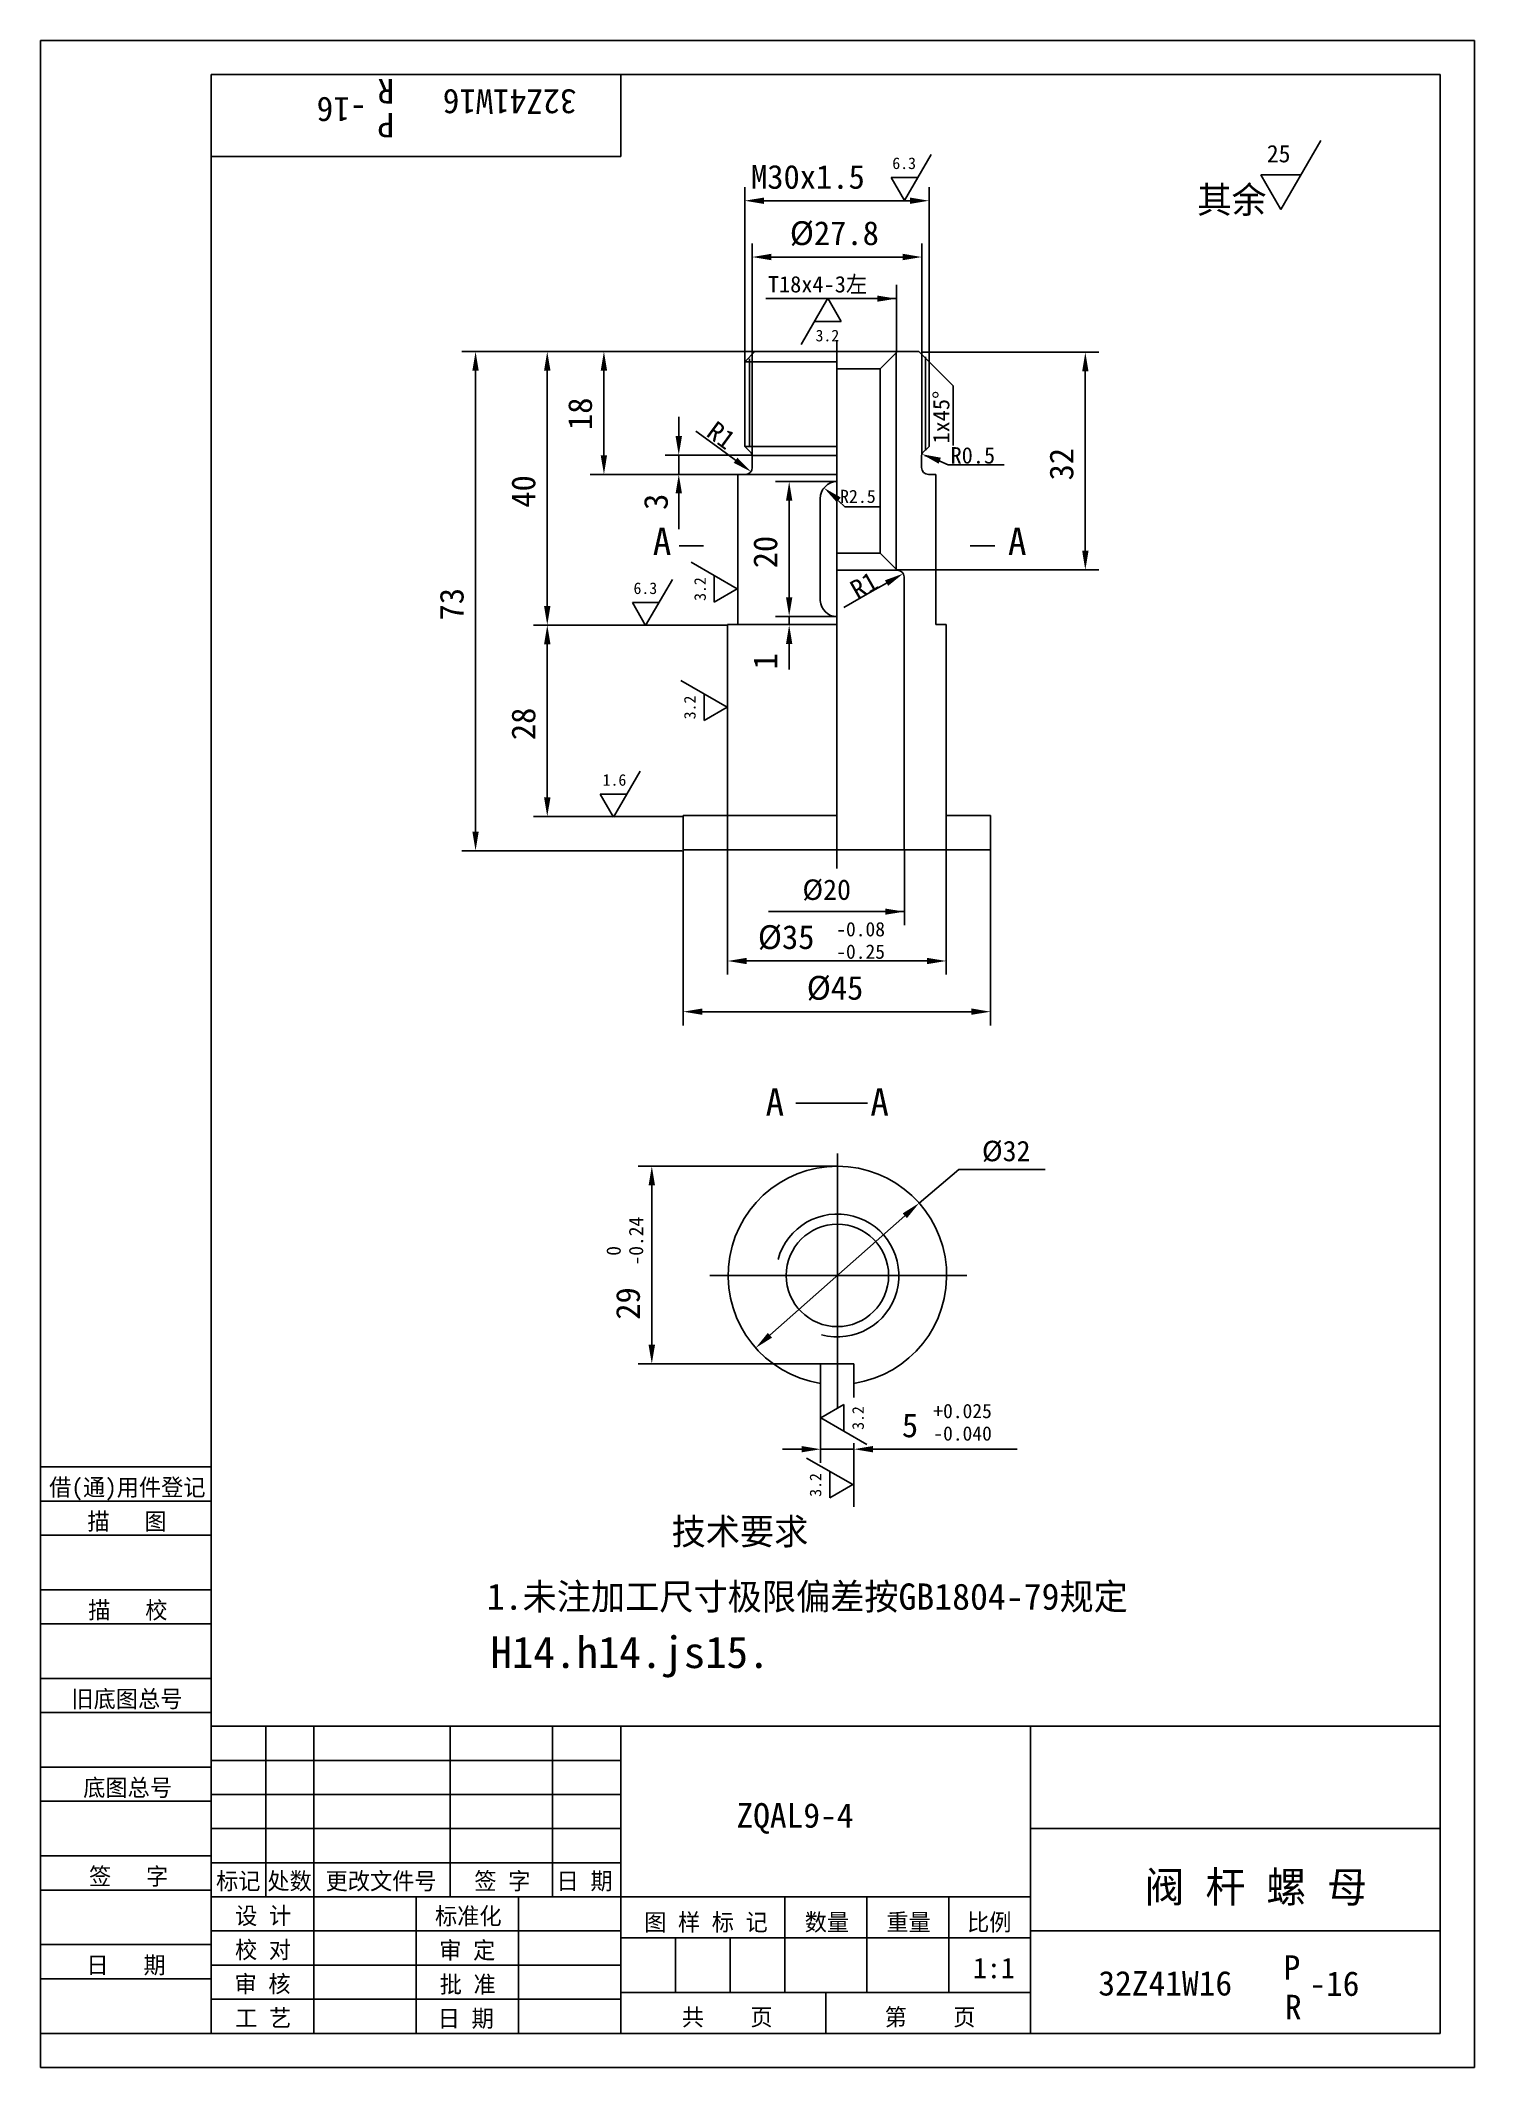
# Model space of a CAD drawing. Header units: metres. Extents: x 0 to 210, y 0 to 297.
import ezdxf

# ---------------------------------------------------------------- set-up
doc = ezdxf.new("R2010")
doc.units = ezdxf.units.M
for name, color, linetype in [('C', 6, 'Continuous'), ('D', 1, 'Continuous'), ('FL', 5, 'Continuous'), ('T', 7, 'Continuous'), ('TL', 4, 'Continuous')]:
    doc.layers.add(name, color=color, linetype=linetype)

# ---------------------------------------------------------------- blocks, each defined once
blk = doc.blocks.new('TUKUN4')
at = {"layer": 'FL'}
for p, q in [((0, 297), (0, 0)), ((210, 297), (0, 297)), ((210, 0), (210, 297)), ((0, 78), (25, 78)), ((0, 70), (25, 70)), ((0, 65), (25, 65)), ((0, 57), (25, 57)), ((0, 52), (25, 52)), ((33, 25), (33, 50)), ((40, 5), (40, 50)), ((60, 25), (60, 50)), ((75, 25), (75, 50)), ((25, 45), (85, 45)), ((0, 44), (25, 44)), ((0, 39), (25, 39)), ((25, 40), (85, 40)), ((25, 35), (85, 35)), ((0, 31), (25, 31)), ((25, 30), (85, 30)), ((0, 26), (25, 26)), ((70, 5), (70, 25)), ((0, 18), (25, 18)), ((25, 20), (85, 20)), ((25, 15), (85, 15)), ((0, 13), (25, 13)), ((25, 10), (85, 10)), ((0, 0), (210, 0))]:
    blk.add_line(p, q, dxfattribs=at)
at = {"layer": 'TL'}
for p, q in [((25, 5), (25, 292)), ((205, 292), (25, 292)), ((85, 292), (85, 280)), ((205, 5), (205, 292)), ((85, 280), (25, 280)), ((0, 88), (25, 88)), ((0, 83), (25, 83)), ((205, 50), (25, 50)), ((85, 5), (85, 50)), ((145, 5), (145, 50)), ((205, 35), (145, 35)), ((145, 25), (25, 25)), ((55, 5), (55, 25)), ((109, 11), (109, 25)), ((121, 11), (121, 25)), ((133, 11), (133, 25)), ((85, 19), (145, 19)), ((93, 11), (93, 19)), ((101, 11), (101, 19)), ((205, 20), (145, 20)), ((145, 11), (85, 11)), ((115, 5), (115, 11)), ((0, 5), (205, 5))]:
    blk.add_line(p, q, dxfattribs=at)
at = {"layer": 'T'}
for s, p in [('借(通)用件登记', (1.26, 83.76)), ('描   图', (6.86, 78.76)), ('描   校', (6.98, 65.76)), ('旧底图总号', (4.52, 52.76)), ('底图总号', (6.25, 39.76)), ('签   字', (7.1, 26.76)), ('标记', (25.71, 26.07)), ('处数', (33.22, 26.07)), ('更改文件号', (41.75, 26.07)), ('签 字', (63.53, 26.07)), ('日 期', (75.57, 26.07)), ('设 计', (28.5, 20.99)), ('标准化', (57.77, 20.93)), ('图 样 标 记', (88.4, 20.04)), ('数量', (111.92, 20.04)), ('重量', (123.88, 20.04)), ('比例', (135.7, 20.04)), ('校 对', (28.48, 15.99)), ('审 定', (58.39, 15.93)), ('日   期', (6.72, 13.76)), ('审 核', (28.41, 10.99)), ('批 准', (58.46, 10.93)), ('共    页', (93.91, 6.13)), ('第    页', (123.62, 6.13)), ('工 艺', (28.52, 5.99)), ('日 期', (58.18, 5.93))]:
    blk.add_text(s, height=2.5, dxfattribs=at).set_placement(p)

msp = doc.modelspace()

# ---------------------------------------------------------------- linework, layer by layer
at = {"layer": 'C'}
for p, q in [((116.63, 252.92), (116.63, 175.69)), ((116.7, 131.52), (116.7, 133.94)), ((116.7, 131.52), (116.7, 101.2)), ((116.7, 126.75), (116.7, 105.35)), ((100.18, 116.05), (98.03, 116.05)), ((100.18, 116.05), (130.41, 116.05)), ((106, 116.05), (127.4, 116.05)), ((130.41, 116.05), (135.66, 116.05)), ((116.7, 101.2), (116.7, 96.64))]:
    msp.add_line(p, q, dxfattribs=at)
at = {"layer": 'D'}
for p, q in [((187.51, 282.37), (181.66, 272.23)), ((130.42, 280.32), (126.52, 273.56)), ((124.57, 276.94), (128.47, 276.94)), ((126.52, 273.56), (124.57, 276.94)), ((178.73, 277.3), (184.59, 277.3)), ((181.66, 272.23), (178.73, 277.3)), ((103.13, 249.93), (103.13, 275.53)), ((105.93, 273.53), (127.33, 273.53)), ((130.13, 249.93), (130.13, 275.53)), ((104.22, 236.27), (104.22, 267.28)), ((107.02, 265.28), (126.27, 265.28)), ((129.07, 236.27), (129.07, 267.28)), ((109.04, 259.18), (106.24, 259.18)), ((112.15, 259.18), (109.04, 259.18)), ((111.38, 252.47), (115.28, 259.23)), ((112.15, 259.18), (125.35, 259.18)), ((115.28, 259.23), (117.23, 255.85)), ((125.35, 251.39), (125.35, 261.18)), ((117.23, 255.85), (113.33, 255.85)), ((72.21, 251.43), (61.71, 251.43)), ((80.51, 251.43), (72.21, 251.43)), ((104.63, 251.43), (80.51, 251.43)), ((103.85, 237.57), (103.85, 250.36)), ((125.29, 219.35), (125.29, 251.38)), ((129.13, 251.32), (155.01, 251.32)), ((129.6, 236.91), (129.6, 250.63)), ((130.13, 249.93), (133.67, 246.39)), ((63.71, 181.09), (63.71, 248.63)), ((74.21, 248.63), (74.21, 214.15)), ((82.51, 236.23), (82.51, 248.63)), ((153.01, 248.52), (153.01, 222.23)), ((133.67, 246.39), (133.67, 237.65)), ((93.47, 239.05), (93.47, 241.85)), ((99.53, 237.15), (95.96, 239.77)), ((104.17, 236.25), (91.47, 236.25)), ((93.47, 236.25), (93.47, 233.43)), ((101.78, 235.49), (99.53, 237.15)), ((131.7, 235.43), (129.53, 236.22)), ((131.68, 235.38), (132.94, 234.85)), ((132.94, 234.85), (136.03, 234.85)), ((136.03, 234.85), (141.11, 234.85)), ((91.47, 233.43), (80.51, 233.43)), ((102.08, 233.43), (91.47, 233.43)), ((116.63, 232.38), (107.64, 232.38)), ((93.47, 230.63), (93.47, 227.83)), ((109.64, 215.43), (109.64, 229.58)), ((116.91, 229.69), (116.68, 229.88)), ((116.84, 229.57), (117.79, 228.69)), ((117.79, 228.69), (122.82, 228.69)), ((93.47, 227.83), (93.47, 225.4)), ((95.28, 220.57), (102.04, 216.67)), ((92.53, 218.05), (88.62, 211.29)), ((98.66, 214.72), (98.66, 218.62)), ((109.64, 215.43), (109.64, 218.23)), ((123.91, 217.51), (121.47, 216.12)), ((125.3, 219.43), (155.01, 219.43)), ((86.67, 214.67), (90.58, 214.67)), ((88.62, 211.29), (86.67, 214.67)), ((102.04, 216.67), (98.66, 214.72)), ((121.47, 216.12), (117.62, 213.94)), ((74.21, 211.35), (72.21, 211.35)), ((100.63, 211.35), (72.21, 211.35)), ((109.64, 212.63), (107.64, 212.63)), ((116.57, 212.63), (107.64, 212.63)), ((109.64, 212.63), (109.64, 211.37)), ((74.21, 186.1), (74.21, 208.55)), ((109.64, 208.57), (109.64, 205.77)), ((109.64, 205.77), (109.64, 204.85)), ((93.79, 203.22), (100.55, 199.32)), ((97.17, 197.37), (97.17, 201.27)), ((100.55, 199.32), (97.17, 197.37)), ((87.81, 189.96), (83.9, 183.2)), ((81.95, 186.58), (85.85, 186.58)), ((83.9, 183.2), (81.95, 186.58)), ((94.02, 183.3), (72.21, 183.3)), ((100.63, 183.43), (100.63, 160.13)), ((132.63, 183.43), (132.63, 160.13)), ((94.02, 178.29), (61.71, 178.29)), ((94.12, 178.34), (94.12, 152.7)), ((126.51, 178.34), (126.51, 167.36)), ((139.13, 178.43), (139.13, 152.7)), ((106.63, 169.36), (126.51, 169.36)), ((103.43, 162.13), (129.83, 162.13)), ((96.92, 154.7), (136.33, 154.7)), ((110.6, 141.32), (121.11, 141.32)), ((116.7, 132.05), (87.52, 132.05)), ((128.68, 126.66), (134.49, 131.56)), ((134.49, 131.56), (147.12, 131.56)), ((89.52, 105.89), (89.52, 129.25)), ((106.83, 107.29), (126.58, 124.8)), ((114.25, 103.09), (87.52, 103.09)), ((114.25, 100.24), (114.25, 88.59)), ((119.11, 100.23), (119.11, 98.18)), ((114.26, 95.21), (117.64, 97.16)), ((121.02, 91.3), (114.26, 95.21)), ((117.64, 97.16), (117.64, 93.26)), ((111.45, 90.59), (108.65, 90.59)), ((112.19, 89.3), (118.95, 85.4)), ((114.25, 90.59), (119.11, 90.59)), ((119.11, 91.5), (119.11, 88.59)), ((121.91, 90.59), (124.71, 90.59)), ((124.71, 90.59), (130.3, 90.59)), ((130.3, 90.59), (143.02, 90.59)), ((115.57, 83.45), (115.57, 87.35)), ((119.11, 88.59), (119.11, 82.14)), ((118.95, 85.4), (115.57, 83.45))]:
    msp.add_line(p, q, dxfattribs=at)
for points in [[(105.93, 273.99), (105.93, 273.06), (103.13, 273.53)], [(127.33, 273.99), (127.33, 273.06), (130.13, 273.53)], [(107.02, 265.75), (107.02, 264.81), (104.22, 265.28)], [(126.27, 265.75), (126.27, 264.81), (129.07, 265.28)], [(122.55, 259.63), (125.35, 259.18), (122.55, 258.73)], [(63.24, 248.63), (64.17, 248.63), (63.71, 251.43)], [(73.74, 248.63), (74.68, 248.63), (74.21, 251.43)], [(82.04, 248.63), (82.97, 248.63), (82.51, 251.43)], [(152.55, 248.52), (153.48, 248.52), (153.01, 251.32)], [(93, 239.05), (93.94, 239.05), (93.47, 236.25)], [(82.04, 236.23), (82.97, 236.23), (82.51, 233.43)], [(101.51, 235.12), (102.06, 235.87), (104.04, 233.83)], [(131.54, 234.99), (131.86, 235.87), (129.07, 236.39)], [(93, 230.63), (93.94, 230.63), (93.47, 233.43)], [(109.17, 229.58), (110.1, 229.58), (109.64, 232.38)], [(116.62, 229.33), (117.2, 230.05), (114.73, 231.45)], [(152.55, 222.23), (153.48, 222.23), (153.01, 219.43)], [(124.14, 217.1), (123.67, 217.91), (126.34, 218.89)], [(73.74, 214.15), (74.68, 214.15), (74.21, 211.35)], [(109.17, 215.43), (110.1, 215.43), (109.64, 212.63)], [(109.17, 215.43), (110.1, 215.43), (109.64, 212.63)], [(73.74, 208.55), (74.68, 208.55), (74.21, 211.35)], [(109.17, 208.57), (110.1, 208.57), (109.64, 211.37)], [(73.74, 186.1), (74.68, 186.1), (74.21, 183.3)], [(63.24, 181.09), (64.17, 181.09), (63.71, 178.29)], [(123.71, 169.81), (126.51, 169.36), (123.71, 168.91)], [(103.43, 162.59), (103.43, 161.66), (100.63, 162.13)], [(129.83, 162.59), (129.83, 161.66), (132.63, 162.13)], [(96.92, 155.17), (96.92, 154.24), (94.12, 154.7)], [(136.33, 155.17), (136.33, 154.24), (139.13, 154.7)], [(89.05, 129.25), (89.99, 129.25), (89.52, 132.05)], [(126.89, 124.45), (126.27, 125.15), (128.68, 126.66)], [(107.13, 106.94), (106.52, 107.64), (104.73, 105.43)], [(89.05, 105.89), (89.99, 105.89), (89.52, 103.09)], [(111.45, 91.06), (111.45, 90.13), (114.25, 90.59)], [(121.91, 91.06), (121.91, 90.13), (119.11, 90.59)]]:
    msp.add_solid(points, dxfattribs=at)
at = {"layer": 'FL'}
msp.add_arc((116.7, 116.05), 9, 255, 165, dxfattribs=at)
at = {"layer": 'TL'}
for p, q in [((104.63, 251.43), (103.13, 249.93)), ((103.13, 249.93), (116.54, 249.93)), ((103.13, 237.53), (103.13, 249.93)), ((104.63, 251.43), (116.63, 251.43)), ((125.29, 251.43), (116.63, 251.43)), ((125.47, 251.4), (122.97, 248.9)), ((128.63, 251.43), (125.29, 251.43)), ((128.63, 251.43), (130.13, 249.93)), ((130.13, 237.53), (130.13, 249.93)), ((122.97, 248.9), (116.57, 248.9)), ((122.97, 248.9), (122.97, 221.9)), ((103.13, 237.53), (116.61, 237.53)), ((104.09, 236.57), (103.13, 237.53)), ((104.23, 236.22), (116.61, 236.22)), ((104.23, 234.43), (104.23, 236.22)), ((129.03, 234.43), (129.03, 236.22)), ((129.18, 236.57), (130.13, 237.53)), ((102.13, 233.43), (103.23, 233.43)), ((102.13, 211.43), (102.13, 233.43)), ((103.23, 233.43), (116.61, 233.43)), ((131.13, 233.43), (130.03, 233.43)), ((131.13, 211.43), (131.13, 233.43)), ((114.18, 214.93), (114.18, 229.87)), ((93.52, 222.94), (97.1, 222.94)), ((139.75, 222.94), (136.17, 222.94)), ((122.97, 221.9), (116.57, 221.9)), ((122.97, 221.9), (125.47, 219.4)), ((125.47, 219.4), (116.57, 219.4)), ((126.47, 218.4), (126.47, 178.34)), ((100.63, 211.43), (102.13, 211.43)), ((100.63, 183.43), (100.63, 211.43)), ((102.13, 211.43), (116.54, 211.43)), ((132.63, 211.43), (131.13, 211.43)), ((132.63, 183.43), (132.63, 211.43)), ((94.13, 183.43), (100.63, 183.43)), ((94.13, 178.43), (94.13, 183.43)), ((100.63, 183.43), (116.54, 183.43)), ((139.13, 183.43), (132.63, 183.43)), ((139.13, 178.43), (139.13, 183.43)), ((116.63, 178.43), (94.13, 178.43)), ((116.63, 178.43), (126.45, 178.43)), ((126.45, 178.43), (139.13, 178.43)), ((114.25, 103.09), (114.25, 100.24)), ((114.25, 103.09), (119.11, 103.09)), ((119.11, 103.09), (119.11, 100.23))]:
    msp.add_line(p, q, dxfattribs=at)
for points in [[(116.63, 232.38, 0.41), (114.18, 229.87, 0.41)], [(114.18, 214.93, 0.39), (116.63, 212.58, 0.39)], [(124.2, 116.05, 1), (109.2, 116.05, 1), (124.2, 116.05, 1)]]:
    msp.add_lwpolyline(points, format="xyb", dxfattribs=at)
for centre, radius, start, end in [((103.73, 236.22), 0.5, 0, 45), ((129.53, 236.22), 0.5, 135, 180), ((103.23, 234.43), 1, 270, 0), ((130.03, 234.43), 1, 180, 270), ((125.47, 218.4), 1, 0, 90), ((116.7, 116.05), 16, 278.63, 261.17)]:
    msp.add_arc(centre, radius, start, end, dxfattribs=at)

# ---------------------------------------------------------------- block references
at = {"layer": 'D'}
msp.add_blockref('TUKUN4', (0, 0), dxfattribs=at)

# ---------------------------------------------------------------- texts
for s, height, rotation, p in [('R', 3.6, 180, (51.8, 291.37)), ('-16', 3.6, 180, (47.77, 288.7)), ('32Z41W16', 3.6, 180, (78.49, 289.85)), ('P', 3.6, 180, (51.8, 286.4)), ('18', 3.5, 90, (80.76, 239.93)), ('1x45%%d', 2.4, 90, (133.1, 237.95)), ('R1', 2.8, 323.69, (97.33, 239.16)), ('32', 3.5, 90, (151.26, 232.54)), ('40', 3.5, 90, (72.46, 228.55)), ('3', 3.5, 90, (91.86, 228.22)), ('20', 3.5, 90, (107.89, 219.67)), ('3.2', 1.7, 90, (97.43, 214.89)), ('R1', 2.8, 29.6, (119.64, 215.02)), ('73', 3.5, 90, (61.96, 212.02)), ('1', 3.5, 90, (107.89, 204.85)), ('28', 3.5, 90, (72.46, 194.49)), ('3.2', 1.7, 90, (95.94, 197.54)), ('-0.24', 2.1, 90, (88.26, 117.51)), (' 0', 2.1, 90, (84.97, 117.51)), ('29', 3.5, 90, (87.77, 109.56)), ('3.2', 1.7, 90, (120.57, 93.43)), ('3.2', 1.7, 90, (114.34, 83.62))]:
    msp.add_text(s, height=height, rotation=rotation, dxfattribs=at).set_placement(p)
for s, height, p in [('6.3', 1.7, (124.74, 278.17)), ('25', 2.55, (179.59, 279.15)), ('M30x1.5', 3.5, (104.05, 275.28)), ('其余', 3.9, (169.38, 271.72)), ('%%C27.8', 3.5, (109.73, 267.03)), ('T18x4-3左', 2.4, (106.52, 260.09)), ('3.2', 1.7, (113.5, 252.92)), ('R0.5', 2.4, (133.27, 235.02)), ('R2.5', 1.92, (117.09, 229.25)), ('A', 4, (89.66, 221.62)), ('A', 4, (141.68, 221.62)), ('6.3', 1.7, (86.84, 215.9)), ('1.6', 1.7, (82.32, 187.81)), ('%%c20', 3, (111.58, 171.08)), ('%%C35', 3.5, (105.05, 163.88)), ('-0.08', 2.1, (116.53, 165.74)), ('-0.25', 2.1, (116.53, 162.45)), ('%%C45', 3.5, (112.21, 156.45)), ('A', 4, (106.18, 139.45)), ('A', 4, (121.52, 139.45)), ('%%C32', 3, (137.87, 132.79)), (' 5', 3.5, (123.77, 92.34)), ('+0.025', 2.1, (130.75, 95.14)), ('-0.040', 2.1, (130.75, 91.85)), ('技术要求', 3.85, (92.42, 76.61)), ('1.未注加工尺寸极限偏差按GB1804-79规定', 3.85, (65.36, 67.07)), ('  H14.h14.js15.', 4.62, (59.62, 58.53)), ('ZQAL9-4', 3.6, (101.92, 35.13)), ('阀 杆 螺 母', 4.5, (161.69, 24.2)), ('1:1', 3, (136.56, 13.07)), ('P', 3.6, (182.05, 12.84)), ('32Z41W16', 3.6, (154.92, 10.54)), ('-16', 3.6, (185.81, 10.49)), ('R', 3.6, (182.24, 7.05))]:
    msp.add_text(s, height=height, dxfattribs=at).set_placement(p)

doc.saveas('drawing.dxf')
